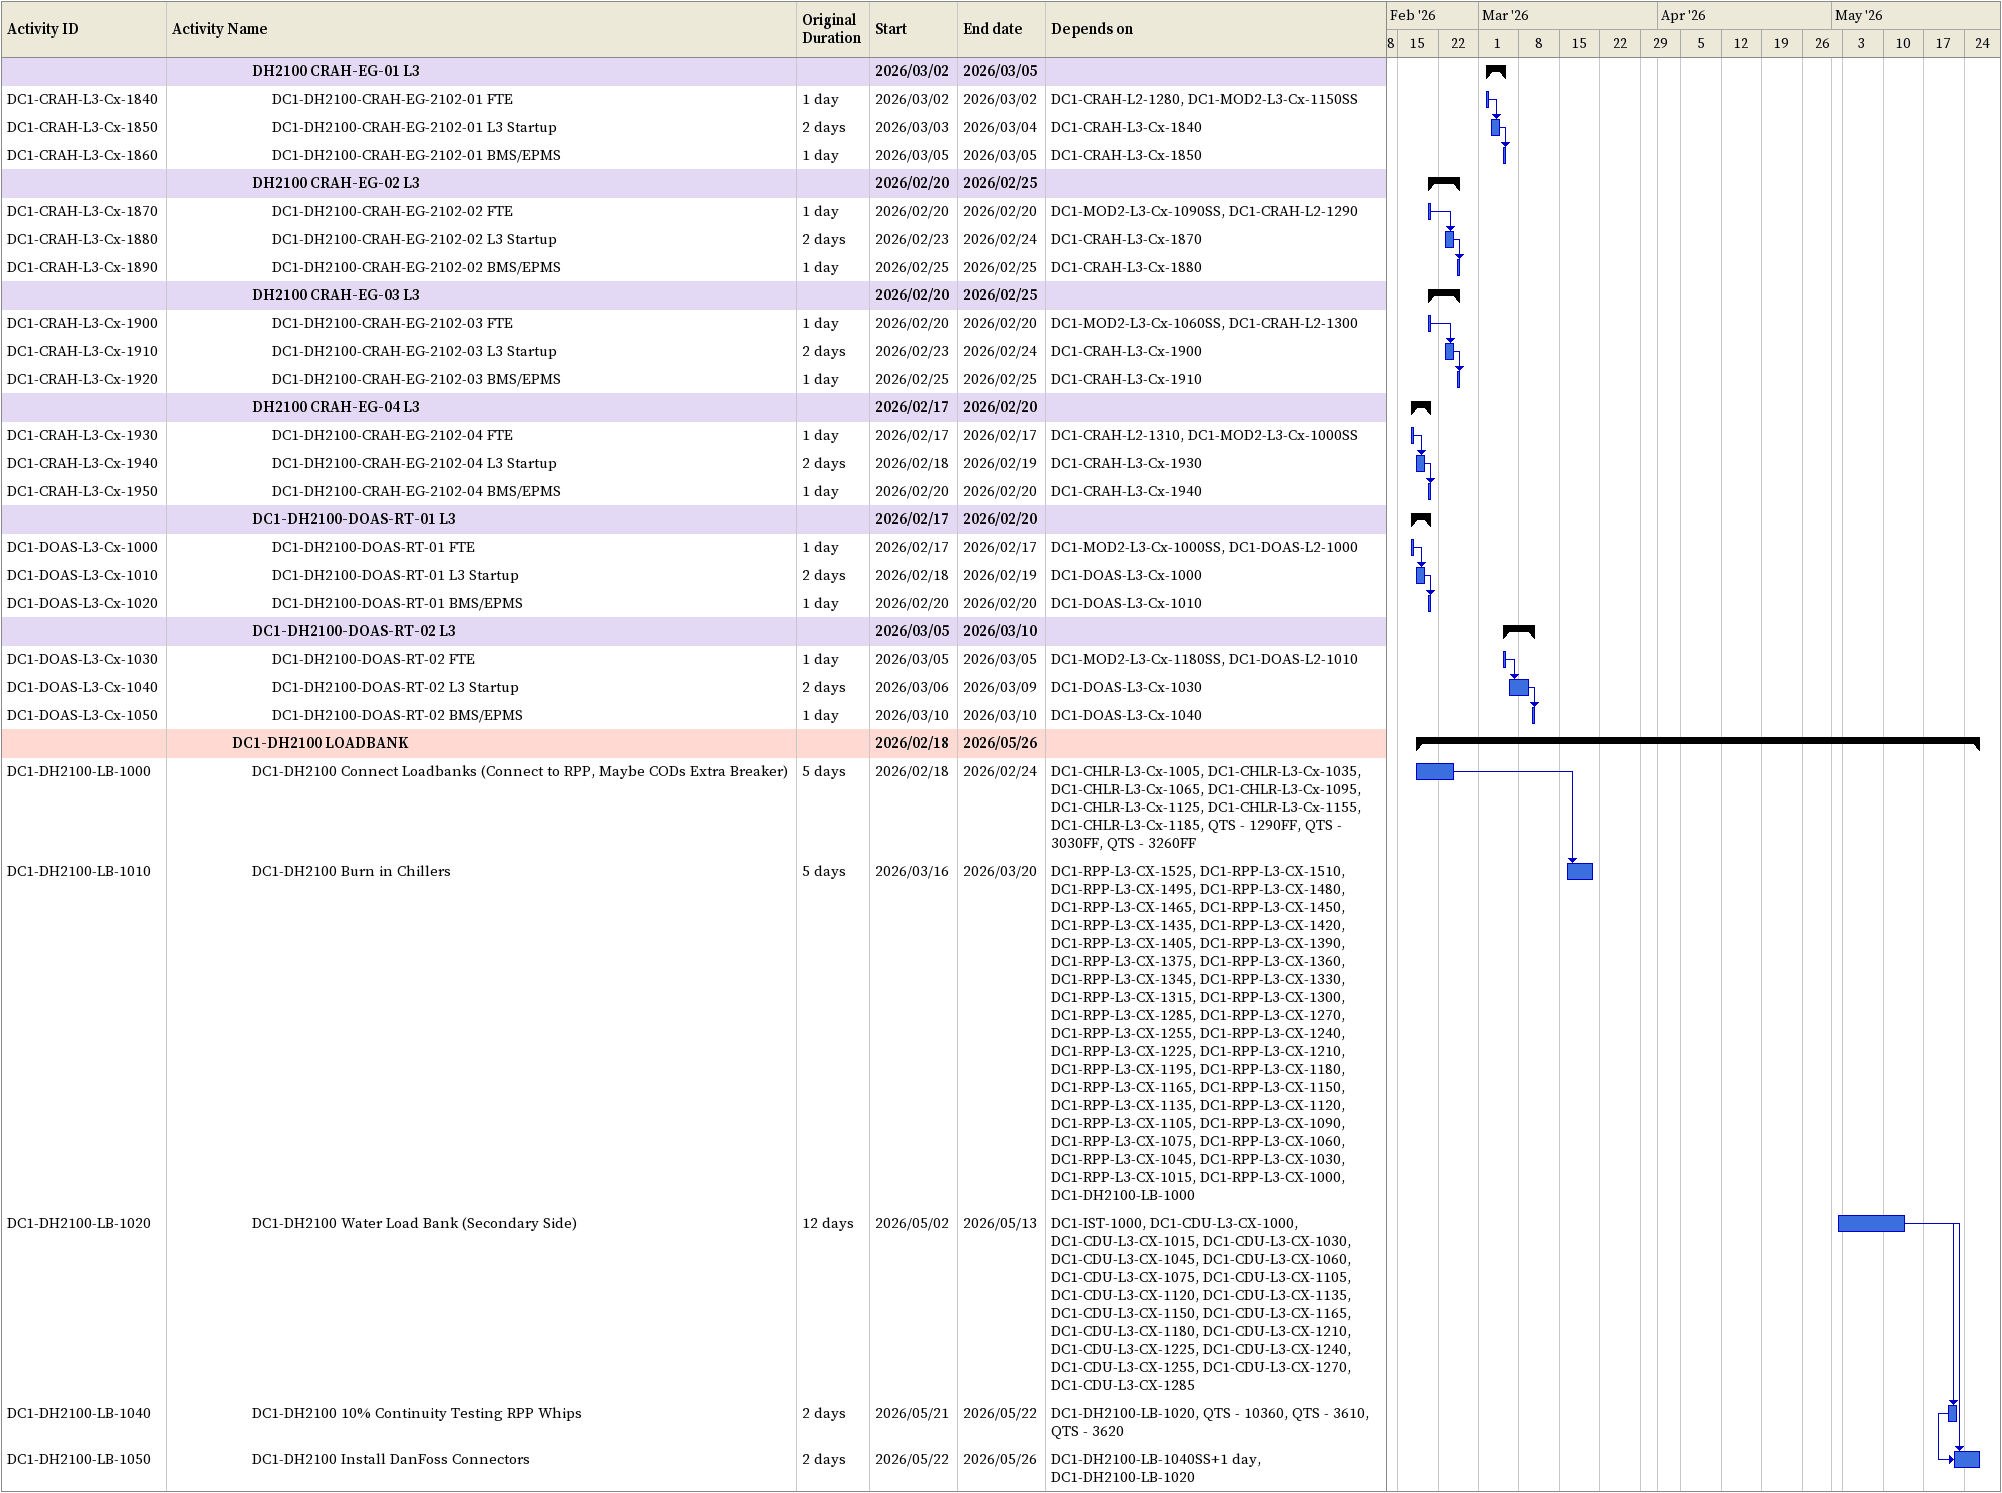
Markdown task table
| ID | Level | Task | Original duration | Start | Finish | Predecessors |
|---|---|---|---|---|---|---|
|  | 5 | **DH2100 CRAH-EG-01 L3** |  | 2026-03-02 | 2026-03-05 |  |
| DC1-CRAH-L3-Cx-1840 | 6 | DC1-DH2100-CRAH-EG-2102-01 FTE | 1d | 2026-03-02 | 2026-03-02 | DC1-CRAH-L2-1280, DC1-MOD2-L3-Cx-1150SS |
| DC1-CRAH-L3-Cx-1850 | 6 | DC1-DH2100-CRAH-EG-2102-01 L3 Startup | 2d | 2026-03-03 | 2026-03-04 | DC1-CRAH-L3-Cx-1840 |
| DC1-CRAH-L3-Cx-1860 | 6 | DC1-DH2100-CRAH-EG-2102-01 BMS/EPMS | 1d | 2026-03-05 | 2026-03-05 | DC1-CRAH-L3-Cx-1850 |
|  | 5 | **DH2100 CRAH-EG-02 L3** |  | 2026-02-20 | 2026-02-25 |  |
| DC1-CRAH-L3-Cx-1870 | 6 | DC1-DH2100-CRAH-EG-2102-02 FTE | 1d | 2026-02-20 | 2026-02-20 | DC1-MOD2-L3-Cx-1090SS, DC1-CRAH-L2-1290 |
| DC1-CRAH-L3-Cx-1880 | 6 | DC1-DH2100-CRAH-EG-2102-02 L3 Startup | 2d | 2026-02-23 | 2026-02-24 | DC1-CRAH-L3-Cx-1870 |
| DC1-CRAH-L3-Cx-1890 | 6 | DC1-DH2100-CRAH-EG-2102-02 BMS/EPMS | 1d | 2026-02-25 | 2026-02-25 | DC1-CRAH-L3-Cx-1880 |
|  | 5 | **DH2100 CRAH-EG-03 L3** |  | 2026-02-20 | 2026-02-25 |  |
| DC1-CRAH-L3-Cx-1900 | 6 | DC1-DH2100-CRAH-EG-2102-03 FTE | 1d | 2026-02-20 | 2026-02-20 | DC1-MOD2-L3-Cx-1060SS, DC1-CRAH-L2-1300 |
| DC1-CRAH-L3-Cx-1910 | 6 | DC1-DH2100-CRAH-EG-2102-03 L3 Startup | 2d | 2026-02-23 | 2026-02-24 | DC1-CRAH-L3-Cx-1900 |
| DC1-CRAH-L3-Cx-1920 | 6 | DC1-DH2100-CRAH-EG-2102-03 BMS/EPMS | 1d | 2026-02-25 | 2026-02-25 | DC1-CRAH-L3-Cx-1910 |
|  | 5 | **DH2100 CRAH-EG-04 L3** |  | 2026-02-17 | 2026-02-20 |  |
| DC1-CRAH-L3-Cx-1930 | 6 | DC1-DH2100-CRAH-EG-2102-04 FTE | 1d | 2026-02-17 | 2026-02-17 | DC1-CRAH-L2-1310, DC1-MOD2-L3-Cx-1000SS |
| DC1-CRAH-L3-Cx-1940 | 6 | DC1-DH2100-CRAH-EG-2102-04 L3 Startup | 2d | 2026-02-18 | 2026-02-19 | DC1-CRAH-L3-Cx-1930 |
| DC1-CRAH-L3-Cx-1950 | 6 | DC1-DH2100-CRAH-EG-2102-04 BMS/EPMS | 1d | 2026-02-20 | 2026-02-20 | DC1-CRAH-L3-Cx-1940 |
|  | 5 | **DC1-DH2100-DOAS-RT-01 L3** |  | 2026-02-17 | 2026-02-20 |  |
| DC1-DOAS-L3-Cx-1000 | 6 | DC1-DH2100-DOAS-RT-01 FTE | 1d | 2026-02-17 | 2026-02-17 | DC1-MOD2-L3-Cx-1000SS, DC1-DOAS-L2-1000 |
| DC1-DOAS-L3-Cx-1010 | 6 | DC1-DH2100-DOAS-RT-01 L3 Startup | 2d | 2026-02-18 | 2026-02-19 | DC1-DOAS-L3-Cx-1000 |
| DC1-DOAS-L3-Cx-1020 | 6 | DC1-DH2100-DOAS-RT-01 BMS/EPMS | 1d | 2026-02-20 | 2026-02-20 | DC1-DOAS-L3-Cx-1010 |
|  | 5 | **DC1-DH2100-DOAS-RT-02 L3** |  | 2026-03-05 | 2026-03-10 |  |
| DC1-DOAS-L3-Cx-1030 | 6 | DC1-DH2100-DOAS-RT-02 FTE | 1d | 2026-03-05 | 2026-03-05 | DC1-MOD2-L3-Cx-1180SS, DC1-DOAS-L2-1010 |
| DC1-DOAS-L3-Cx-1040 | 6 | DC1-DH2100-DOAS-RT-02 L3 Startup | 2d | 2026-03-06 | 2026-03-09 | DC1-DOAS-L3-Cx-1030 |
| DC1-DOAS-L3-Cx-1050 | 6 | DC1-DH2100-DOAS-RT-02 BMS/EPMS | 1d | 2026-03-10 | 2026-03-10 | DC1-DOAS-L3-Cx-1040 |
|  | 4 | **DC1-DH2100 LOADBANK** |  | 2026-02-18 | 2026-05-26 |  |
| DC1-DH2100-LB-1000 | 5 | DC1-DH2100 Connect Loadbanks (Connect to RPP, Maybe CODs Extra Breaker) | 5d | 2026-02-18 | 2026-02-24 | DC1-CHLR-L3-Cx-1005, DC1-CHLR-L3-Cx-1035, DC1-CHLR-L3-Cx-1065, DC1-CHLR-L3-Cx-1095, DC1-CHLR-L3-Cx-1125, DC1-CHLR-L3-Cx-1155, DC1-CHLR-L3-Cx-1185, QTS - 1290FF, QTS - 3030FF, QTS - 3260FF |
| DC1-DH2100-LB-1010 | 5 | DC1-DH2100 Burn in Chillers | 5d | 2026-03-16 | 2026-03-20 | DC1-RPP-L3-CX-1525, DC1-RPP-L3-CX-1510, DC1-RPP-L3-CX-1495, DC1-RPP-L3-CX-1480, DC1-RPP-L3-CX-1465, DC1-RPP-L3-CX-1450, DC1-RPP-L3-CX-1435, DC1-RPP-L3-CX-1420, DC1-RPP-L3-CX-1405, DC1-RPP-L3-CX-1390, DC1-RPP-L3-CX-1375, DC1-RPP-L3-CX-1360, DC1-RPP-L3-CX-1345, DC1-RPP-L3-CX-1330, DC1-RPP-L3-CX-1315, DC1-RPP-L3-CX-1300, DC1-RPP-L3-CX-1285, DC1-RPP-L3-CX-1270, DC1-RPP-L3-CX-1255, DC1-RPP-L3-CX-1240, DC1-RPP-L3-CX-1225, DC1-RPP-L3-CX-1210, DC1-RPP-L3-CX-1195, DC1-RPP-L3-CX-1180, DC1-RPP-L3-CX-1165, DC1-RPP-L3-CX-1150, DC1-RPP-L3-CX-1135, DC1-RPP-L3-CX-1120, DC1-RPP-L3-CX-1105, DC1-RPP-L3-CX-1090, DC1-RPP-L3-CX-1075, DC1-RPP-L3-CX-1060, DC1-RPP-L3-CX-1045, DC1-RPP-L3-CX-1030, DC1-RPP-L3-CX-1015, DC1-RPP-L3-CX-1000, DC1-DH2100-LB-1000 |
| DC1-DH2100-LB-1020 | 5 | DC1-DH2100 Water Load Bank (Secondary Side) | 12d | 2026-05-02 | 2026-05-13 | DC1-IST-1000, DC1-CDU-L3-CX-1000, DC1-CDU-L3-CX-1015, DC1-CDU-L3-CX-1030, DC1-CDU-L3-CX-1045, DC1-CDU-L3-CX-1060, DC1-CDU-L3-CX-1075, DC1-CDU-L3-CX-1105, DC1-CDU-L3-CX-1120, DC1-CDU-L3-CX-1135, DC1-CDU-L3-CX-1150, DC1-CDU-L3-CX-1165, DC1-CDU-L3-CX-1180, DC1-CDU-L3-CX-1210, DC1-CDU-L3-CX-1225, DC1-CDU-L3-CX-1240, DC1-CDU-L3-CX-1255, DC1-CDU-L3-CX-1270, DC1-CDU-L3-CX-1285 |
| DC1-DH2100-LB-1040 | 5 | DC1-DH2100 10% Continuity Testing RPP Whips | 2d | 2026-05-21 | 2026-05-22 | DC1-DH2100-LB-1020, QTS - 10360, QTS - 3610, QTS - 3620 |
| DC1-DH2100-LB-1050 | 5 | DC1-DH2100 Install DanFoss Connectors | 2d | 2026-05-22 | 2026-05-26 | DC1-DH2100-LB-1040SS+1d, DC1-DH2100-LB-1020 |
